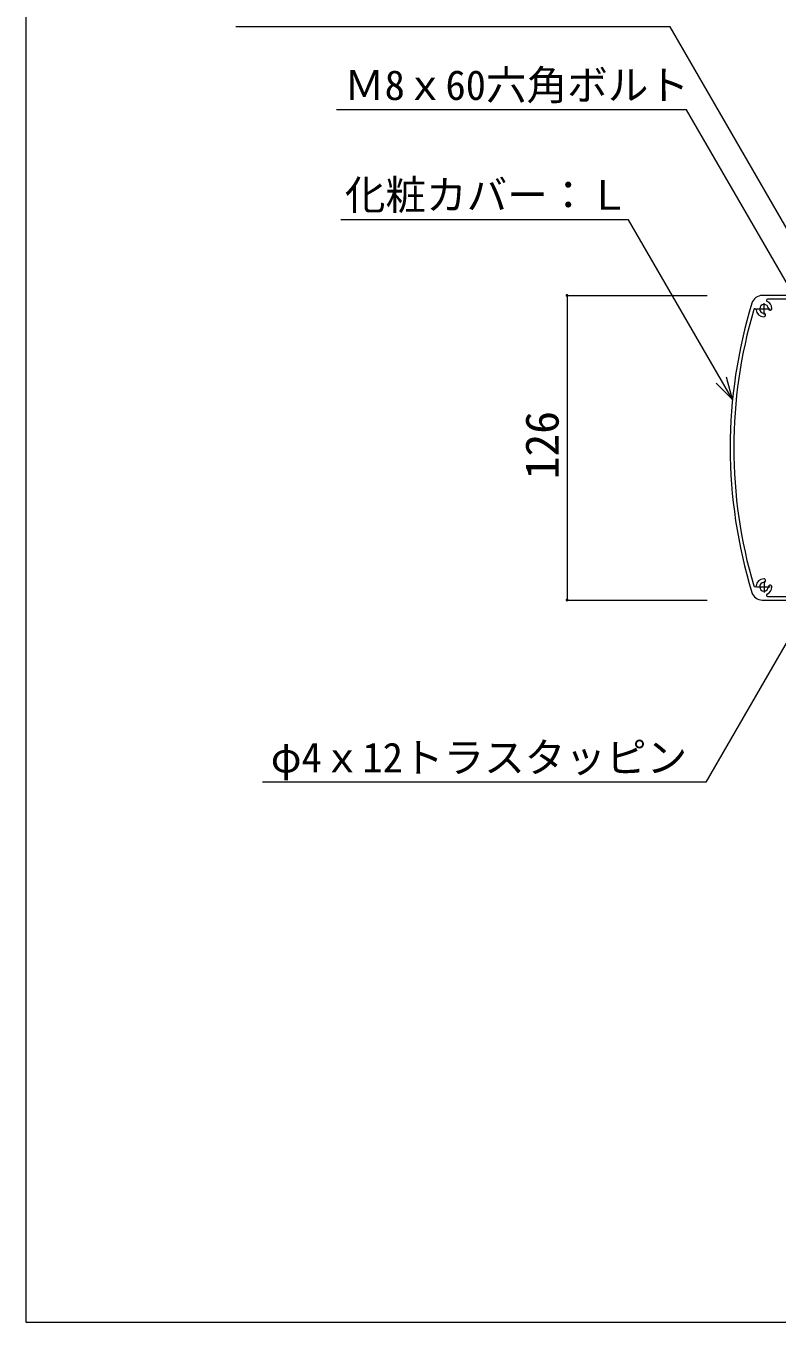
# Model space of a CAD drawing. Units: millimetres, scale not verified. Extents: x -10000 to 10000, y -6924 to 6926.
# Drawn here: x -10000 to -8058, y -6924 to -3573 of the extents above; entities that cross this region are included whole.
import ezdxf
from ezdxf.enums import TextEntityAlignment as Align

# ---------------------------------------------------------------- set-up
doc = ezdxf.new("R2010")
doc.units = ezdxf.units.MM
doc.header["$LTSCALE"] = 50
doc.linetypes.add('CHAIN1', pattern=[8, 5, -1, 1, -1])
for name, color, linetype, lineweight in [('0-0_8図面枠', 5, 'Continuous', 9), ('0-A_1-8', 7, 'Continuous', 9), ('0-C_1-7', 7, 'Continuous', 9), ('1-F_3-8', 3, 'Continuous', 9), ('2-1_3-7', 7, 'Continuous', 9), ('2-8_3-6', 5, 'Continuous', 9)]:
    doc.layers.add(name, color=color, linetype=linetype, lineweight=lineweight)
doc.styles.add('ＭＳ ゴシック', font='')
doc.styles.get('ＭＳ ゴシック').set_extended_font_data('MS Gothic')

msp = doc.modelspace()

# ---------------------------------------------------------------- linework, layer by layer
at = {"layer": '0-0_8図面枠'}
msp.add_lwpolyline([(-10000.48, -6924.05), (9999.52, -6924.05), (9999.52, 6925.95), (-10000.48, 6925.95)], close=True, dxfattribs=at)
at = {"layer": '1-F_3-8'}
for p, q in [((-8334.69, -3575.21), (-9458.09, -3575.21)), ((-7940.67, -4257.67), (-8334.69, -3575.21)), ((-8292.16, -3789.56), (-9197.26, -3789.56)), ((-7850.83, -4553.96), (-8292.16, -3789.56)), ((-8173.48, -4538.94), (-8189.01, -4480.98)), ((-8173.48, -4538.94), (-8215.91, -4496.51)), ((-7979.57, -5072.71), (-8242.56, -5528.21)), ((-8242.56, -5528.21), (-9389.09, -5528.21))]:
    msp.add_line(p, q, dxfattribs=at)
msp.add_lwpolyline([(-8173.48, -4538.94), (-8442.13, -4073.62), (-9186.57, -4073.62)], dxfattribs=at)
at = {"layer": '2-1_3-7', "color": 3}
for p, q in [((-8601.32, -4269.58), (-8239.17, -4269.58)), ((-8601.32, -4269.58), (-8601.32, -5057.08)), ((-8601.32, -5057.08), (-8239.17, -5057.08))]:
    msp.add_line(p, q, dxfattribs=at)
at = {"layer": '2-1_3-7'}
for points in [[(-8605.06, -4269.35), (-8601.32, -4269.58), (-8605.07, -4269.58)], [(-8605.07, -4269.58), (-8603.71, -4272.47), (-8605.04, -4270.05)], [(-8605.07, -4269.58), (-8603.33, -4272.75), (-8603.71, -4272.47)], [(-8601.32, -4269.58), (-8603.33, -4272.75), (-8605.07, -4269.58)], [(-8605, -4268.88), (-8601.32, -4269.58), (-8605.06, -4269.35)], [(-8605.04, -4270.05), (-8604.05, -4272.15), (-8604.95, -4270.52)], [(-8605.04, -4270.05), (-8603.71, -4272.47), (-8604.05, -4272.15)], [(-8604.88, -4268.42), (-8601.32, -4269.58), (-8605, -4268.88)], [(-8604.95, -4270.52), (-8604.35, -4271.79), (-8604.8, -4270.96)], [(-8604.95, -4270.52), (-8604.05, -4272.15), (-8604.35, -4271.79)], [(-8604.71, -4267.99), (-8601.32, -4269.58), (-8604.88, -4268.42)], [(-8604.8, -4270.96), (-8604.35, -4271.79), (-8604.6, -4271.39)], [(-8604.48, -4267.57), (-8601.32, -4269.58), (-8604.71, -4267.99)], [(-8604.21, -4267.19), (-8601.32, -4269.58), (-8604.48, -4267.57)], [(-8603.88, -4266.85), (-8601.32, -4269.58), (-8604.21, -4267.19)], [(-8603.52, -4266.55), (-8601.32, -4269.58), (-8603.88, -4266.85)], [(-8603.12, -4266.3), (-8601.32, -4269.58), (-8603.52, -4266.55)], [(-8601.32, -4269.58), (-8602.91, -4272.98), (-8603.33, -4272.75)], [(-8602.7, -4266.1), (-8601.32, -4269.58), (-8603.12, -4266.3)], [(-8601.32, -4269.58), (-8602.48, -4273.15), (-8602.91, -4272.98)], [(-8602.7, -4266.1), (-8601.32, -4265.83), (-8601.32, -4269.58)], [(-8602.25, -4265.95), (-8601.32, -4265.83), (-8602.7, -4266.1)], [(-8601.32, -4269.58), (-8602.02, -4273.27), (-8602.48, -4273.15)], [(-8601.79, -4265.86), (-8601.32, -4265.83), (-8602.25, -4265.95)], [(-8601.32, -4269.58), (-8601.55, -4273.33), (-8602.02, -4273.27)], [(-8601.32, -4269.58), (-8601.32, -4273.33), (-8601.55, -4273.33)], [(-8601.32, -4265.83), (-8597.57, -4269.58), (-8601.32, -4269.58)], [(-8601.08, -4265.84), (-8597.57, -4269.58), (-8601.32, -4265.83)], [(-8601.32, -4269.58), (-8600.85, -4273.3), (-8601.32, -4273.33)], [(-8601.32, -4269.58), (-8600.38, -4273.21), (-8600.85, -4273.3)], [(-8601.32, -4269.58), (-8599.94, -4273.07), (-8600.38, -4273.21)], [(-8601.32, -4269.58), (-8599.51, -4272.87), (-8599.94, -4273.07)], [(-8597.57, -4269.58), (-8599.51, -4272.87), (-8601.32, -4269.58)], [(-8600.61, -4265.9), (-8597.57, -4269.58), (-8601.08, -4265.84)], [(-8600.16, -4266.02), (-8597.57, -4269.58), (-8600.61, -4265.9)], [(-8599.72, -4266.19), (-8597.57, -4269.58), (-8600.16, -4266.02)], [(-8599.31, -4266.42), (-8597.57, -4269.58), (-8599.72, -4266.19)], [(-8597.57, -4269.58), (-8599.11, -4272.62), (-8599.51, -4272.87)], [(-8598.93, -4266.69), (-8597.57, -4269.58), (-8599.31, -4266.42)], [(-8597.57, -4269.58), (-8598.75, -4272.32), (-8599.11, -4272.62)], [(-8598.93, -4266.69), (-8597.6, -4269.11), (-8597.57, -4269.58)], [(-8598.58, -4267.02), (-8597.6, -4269.11), (-8598.93, -4266.69)], [(-8597.57, -4269.58), (-8598.43, -4271.97), (-8598.75, -4272.32)], [(-8598.58, -4267.02), (-8597.68, -4268.65), (-8597.6, -4269.11)], [(-8598.28, -4267.38), (-8597.68, -4268.65), (-8598.58, -4267.02)], [(-8597.57, -4269.58), (-8598.15, -4271.59), (-8598.43, -4271.97)], [(-8598.28, -4267.38), (-8597.83, -4268.2), (-8597.68, -4268.65)], [(-8598.03, -4267.78), (-8597.83, -4268.2), (-8598.28, -4267.38)], [(-8597.57, -4269.58), (-8597.92, -4271.18), (-8598.15, -4271.59)], [(-8597.57, -4269.58), (-8597.75, -4270.74), (-8597.92, -4271.18)], [(-8597.57, -4269.58), (-8597.63, -4270.29), (-8597.75, -4270.74)], [(-8597.57, -4269.58), (-8597.57, -4269.82), (-8597.63, -4270.29)], [(-8605.06, -5056.85), (-8601.32, -5057.08), (-8605.07, -5057.08)], [(-8605.07, -5057.08), (-8603.33, -5060.25), (-8605.04, -5057.55)], [(-8605.07, -5057.08), (-8602.91, -5060.48), (-8603.33, -5060.25)], [(-8601.32, -5057.08), (-8602.91, -5060.48), (-8605.07, -5057.08)], [(-8605, -5056.38), (-8601.32, -5057.08), (-8605.06, -5056.85)], [(-8605.04, -5057.55), (-8603.71, -5059.97), (-8604.95, -5058.02)], [(-8605.04, -5057.55), (-8603.33, -5060.25), (-8603.71, -5059.97)], [(-8604.88, -5055.92), (-8601.32, -5057.08), (-8605, -5056.38)], [(-8604.95, -5058.02), (-8604.05, -5059.65), (-8604.8, -5058.46)], [(-8604.95, -5058.02), (-8603.71, -5059.97), (-8604.05, -5059.65)], [(-8604.71, -5055.49), (-8601.32, -5057.08), (-8604.88, -5055.92)], [(-8604.8, -5058.46), (-8604.35, -5059.29), (-8604.6, -5058.89)], [(-8604.8, -5058.46), (-8604.05, -5059.65), (-8604.35, -5059.29)], [(-8604.48, -5055.07), (-8601.32, -5057.08), (-8604.71, -5055.49)], [(-8604.21, -5054.69), (-8601.32, -5057.08), (-8604.48, -5055.07)], [(-8603.88, -5054.35), (-8601.32, -5057.08), (-8604.21, -5054.69)], [(-8603.52, -5054.05), (-8601.32, -5057.08), (-8603.88, -5054.35)], [(-8603.12, -5053.8), (-8601.32, -5057.08), (-8603.52, -5054.05)], [(-8603.12, -5053.8), (-8601.32, -5053.33), (-8601.32, -5057.08)], [(-8602.7, -5053.6), (-8601.32, -5053.33), (-8603.12, -5053.8)], [(-8601.32, -5057.08), (-8602.48, -5060.65), (-8602.91, -5060.48)], [(-8602.25, -5053.45), (-8601.32, -5053.33), (-8602.7, -5053.6)], [(-8601.32, -5057.08), (-8602.02, -5060.77), (-8602.48, -5060.65)], [(-8601.79, -5053.36), (-8601.32, -5053.33), (-8602.25, -5053.45)], [(-8601.32, -5057.08), (-8601.55, -5060.83), (-8602.02, -5060.77)], [(-8601.32, -5057.08), (-8601.32, -5060.83), (-8601.55, -5060.83)], [(-8601.32, -5053.33), (-8597.57, -5057.08), (-8601.32, -5057.08)], [(-8601.08, -5053.34), (-8597.57, -5057.08), (-8601.32, -5053.33)], [(-8601.32, -5057.08), (-8600.85, -5060.8), (-8601.32, -5060.83)], [(-8601.32, -5057.08), (-8600.38, -5060.71), (-8600.85, -5060.8)], [(-8601.32, -5057.08), (-8599.94, -5060.57), (-8600.38, -5060.71)], [(-8601.32, -5057.08), (-8599.51, -5060.37), (-8599.94, -5060.57)], [(-8601.32, -5057.08), (-8599.11, -5060.12), (-8599.51, -5060.37)], [(-8597.57, -5057.08), (-8599.11, -5060.12), (-8601.32, -5057.08)], [(-8600.61, -5053.4), (-8597.57, -5057.08), (-8601.08, -5053.34)], [(-8600.16, -5053.52), (-8597.57, -5057.08), (-8600.61, -5053.4)], [(-8599.72, -5053.69), (-8597.57, -5057.08), (-8600.16, -5053.52)], [(-8599.31, -5053.92), (-8597.57, -5057.08), (-8599.72, -5053.69)], [(-8599.31, -5053.92), (-8597.6, -5056.61), (-8597.57, -5057.08)], [(-8598.93, -5054.19), (-8597.6, -5056.61), (-8599.31, -5053.92)], [(-8597.57, -5057.08), (-8598.75, -5059.82), (-8599.11, -5060.12)], [(-8598.93, -5054.19), (-8597.68, -5056.15), (-8597.6, -5056.61)], [(-8598.58, -5054.52), (-8597.68, -5056.15), (-8598.93, -5054.19)], [(-8597.57, -5057.08), (-8598.43, -5059.47), (-8598.75, -5059.82)], [(-8598.58, -5054.52), (-8597.83, -5055.7), (-8597.68, -5056.15)], [(-8598.28, -5054.88), (-8597.83, -5055.7), (-8598.58, -5054.52)], [(-8597.57, -5057.08), (-8598.15, -5059.09), (-8598.43, -5059.47)], [(-8598.28, -5054.88), (-8598.03, -5055.28), (-8597.83, -5055.7)], [(-8597.57, -5057.08), (-8597.92, -5058.68), (-8598.15, -5059.09)], [(-8597.57, -5057.08), (-8597.75, -5058.24), (-8597.92, -5058.68)], [(-8597.57, -5057.08), (-8597.63, -5057.79), (-8597.75, -5058.24)], [(-8597.57, -5057.08), (-8597.57, -5057.32), (-8597.63, -5057.79)]]:
    msp.add_solid(points, dxfattribs=at)
at = {"layer": '2-8_3-6'}
for p, q in [((-7922.08, -4269.58), (-8096.49, -4269.58)), ((-7780.72, -4278.96), (-8082.83, -4278.96)), ((-8096.49, -5057.08), (-7981.46, -5057.08)), ((-8082.83, -5047.71), (-7938.96, -5047.71))]:
    msp.add_line(p, q, dxfattribs=at)
at = {"layer": '2-8_3-6', "color": 3, "linetype": 'CHAIN1'}
for p, q in [((-8092.08, -4318.8), (-8092.08, -4289.28)), ((-8111.26, -4303.96), (-8076.18, -4303.96)), ((-8111.26, -5022.71), (-8076.18, -5022.71)), ((-8092.08, -5007.86), (-8092.08, -5037.38))]:
    msp.add_line(p, q, dxfattribs=at)
at = {"layer": '2-8_3-6'}
for centre, radius, start, end in [((-6908.02, -4663.33), 1271.56, 162.8998, 197.1002), ((-8096.49, -4297.71), 28.12, 90, 162.8998), ((-8082.83, -4282.08), 3.12, 90, 247.08046), ((-8092.08, -4303.96), 20.62, 2.10464, 67.08046), ((-6908.02, -4663.33), 1262.19, 163.56318, 196.43682), ((-8115.63, -4307.07), 3.12, 7.53246, 163.56318), ((-8092.08, -4303.96), 20.62, 187.53246, 267.89536), ((-8092.08, -4303.96), 11.25, 2.10464, 267.89536), ((-8092.67, -4319.88), 4.69, 267.89536, 15), ((-8092.67, -4319.88), 4.69, 15, 87.89536), ((-8076.15, -4303.37), 4.69, 182.10464, 255), ((-8076.15, -4303.37), 4.69, 255, 2.10464), ((-8115.63, -5019.59), 3.12, 196.43682, 352.46754), ((-8092.08, -5022.71), 20.62, 92.10464, 172.46754), ((-8092.08, -5022.71), 11.25, 92.10464, 357.89536), ((-8092.67, -5006.78), 4.69, 345, 92.10464), ((-8092.67, -5006.78), 4.69, 272.10464, 345), ((-8092.08, -5022.71), 20.62, 292.91954, 357.89536), ((-8076.15, -5023.29), 4.69, 105, 177.89536), ((-8076.15, -5023.29), 4.69, 357.89536, 105), ((-8096.49, -5028.96), 28.12, 197.1002, 270), ((-8082.83, -5044.58), 3.12, 112.91954, 270)]:
    msp.add_arc(centre, radius, start, end, dxfattribs=at)

# ---------------------------------------------------------------- texts
at = {"layer": '0-A_1-8', "color": 4, "style": 'ＭＳ ゴシック'}
for s, p in [('Ｍ8ｘ60六角ボルト', (-9178.09, -3787.08)), ('化粧カバー：Ｌ', (-9175.89, -4071.14)), ('φ4ｘ12トラスタッピン', (-9367.41, -5525.73))]:
    msp.add_text(s, height=76.98, dxfattribs=at).set_placement(p, align=Align.BOTTOM_LEFT)
at = {"layer": '0-C_1-7', "color": 4, "style": 'ＭＳ ゴシック'}
msp.add_text('126', height=86.51, rotation=90, dxfattribs=at).set_placement((-8597.11, -4744.9), align=Align.BOTTOM_LEFT)

doc.saveas('drawing.dxf')
